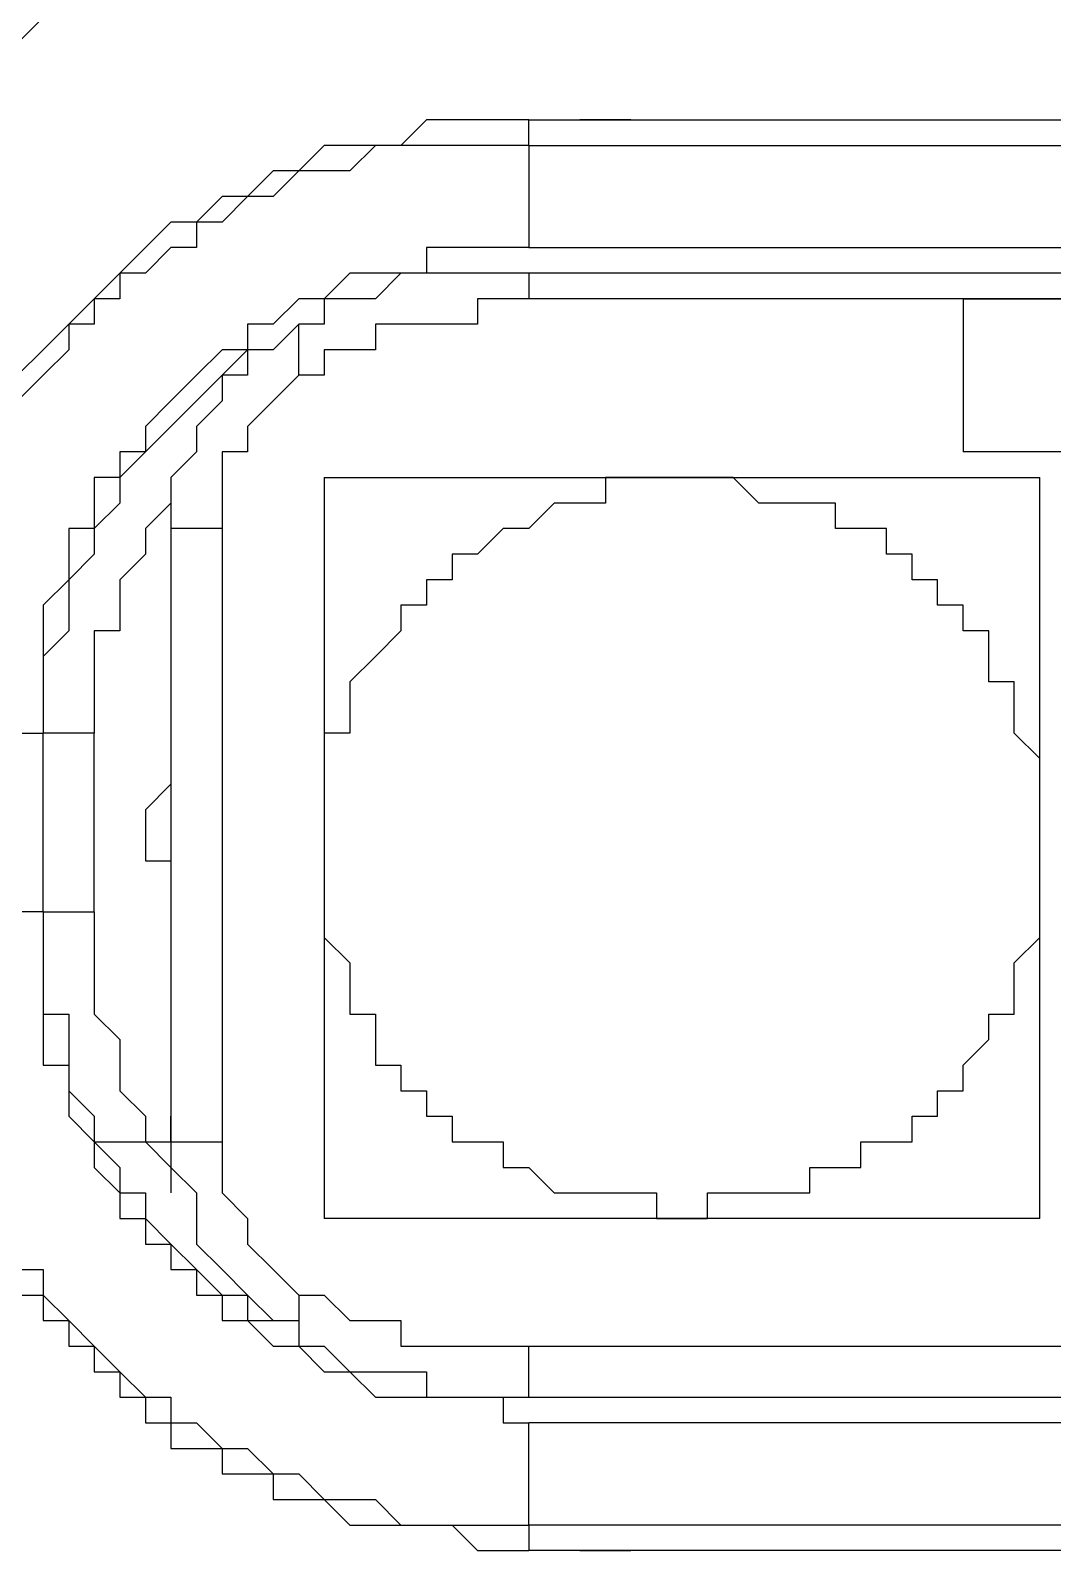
# Model space of a CAD drawing. Header units: inches. Extents: x 47316 to 59086, y 3141 to 11743.
# Drawn here: x 48136.16 to 48146.56, y 8815.41 to 8830.88 of the extents above; entities that cross this region are included whole.
import ezdxf

# ---------------------------------------------------------------- set-up
doc = ezdxf.new("R2010")
doc.units = ezdxf.units.IN
doc.header["$MEASUREMENT"] = 0
doc.layers.add('P', color=250, linetype='Continuous', lineweight=100)

msp = doc.modelspace()

# ---------------------------------------------------------------- linework, layer by layer
at = {"layer": 'P', "color": 0, "linetype": 'Continuous', "lineweight": -3}
for p, q in [((48136.286, 8831.012), (48136.026, 8830.752)), ((48140.186, 8829.972), (48139.926, 8829.712)), ((48140.446, 8829.972), (48140.186, 8829.972)), ((48140.186, 8829.972), (48140.186, 8829.972)), ((48140.706, 8829.972), (48140.446, 8829.972)), ((48140.966, 8829.972), (48140.706, 8829.972)), ((48140.706, 8829.972), (48140.706, 8829.972)), ((48141.226, 8829.972), (48140.966, 8829.972)), ((48141.226, 8829.972), (48151.886, 8829.972)), ((48141.226, 8829.712), (48141.226, 8829.972)), ((48142.006, 8829.972), (48141.746, 8829.972)), ((48142.266, 8829.972), (48142.006, 8829.972)), ((48142.266, 8829.972), (48142.266, 8829.972)), ((48139.146, 8829.712), (48138.886, 8829.452)), ((48139.406, 8829.712), (48139.146, 8829.712)), ((48139.146, 8829.712), (48139.146, 8829.712)), ((48139.666, 8829.712), (48139.406, 8829.712)), ((48139.666, 8829.712), (48139.406, 8829.452)), ((48139.926, 8829.712), (48139.666, 8829.712)), ((48139.666, 8829.712), (48139.666, 8829.712)), ((48139.926, 8829.712), (48139.666, 8829.712)), ((48139.666, 8829.712), (48139.666, 8829.712)), ((48140.186, 8829.712), (48139.926, 8829.712)), ((48140.446, 8829.712), (48140.186, 8829.712)), ((48140.186, 8829.712), (48140.186, 8829.712)), ((48140.706, 8829.712), (48140.446, 8829.712)), ((48140.966, 8829.712), (48140.706, 8829.712)), ((48140.706, 8829.712), (48140.706, 8829.712)), ((48141.226, 8829.712), (48140.966, 8829.712)), ((48141.226, 8829.712), (48151.886, 8829.712)), ((48141.226, 8829.712), (48141.226, 8828.672)), ((48138.626, 8829.452), (48138.366, 8829.192)), ((48138.886, 8829.452), (48138.626, 8829.452)), ((48138.626, 8829.452), (48138.626, 8829.452)), ((48138.886, 8829.452), (48138.626, 8829.192)), ((48139.146, 8829.452), (48138.886, 8829.452)), ((48139.406, 8829.452), (48139.146, 8829.452)), ((48139.146, 8829.452), (48139.146, 8829.452)), ((48138.106, 8829.192), (48137.846, 8828.932)), ((48138.366, 8829.192), (48138.106, 8829.192)), ((48138.106, 8829.192), (48138.106, 8829.192)), ((48138.366, 8829.192), (48138.106, 8828.932)), ((48138.626, 8829.192), (48138.366, 8829.192)), ((48138.626, 8829.192), (48138.626, 8829.192)), ((48137.586, 8828.932), (48137.326, 8828.672)), ((48137.846, 8828.932), (48137.586, 8828.932)), ((48137.586, 8828.932), (48137.586, 8828.932)), ((48138.106, 8828.932), (48137.846, 8828.932)), ((48137.846, 8828.932), (48137.846, 8828.672)), ((48138.106, 8828.932), (48138.106, 8828.932)), ((48137.326, 8828.672), (48137.066, 8828.412)), ((48137.326, 8828.672), (48137.326, 8828.672)), ((48137.586, 8828.672), (48137.326, 8828.412)), ((48137.846, 8828.672), (48137.586, 8828.672)), ((48140.446, 8828.672), (48140.186, 8828.672)), ((48140.186, 8828.672), (48140.186, 8828.412)), ((48140.706, 8828.672), (48140.446, 8828.672)), ((48140.966, 8828.672), (48140.706, 8828.672)), ((48140.706, 8828.672), (48140.706, 8828.672)), ((48141.226, 8828.672), (48140.966, 8828.672)), ((48141.226, 8828.672), (48151.886, 8828.672)), ((48137.066, 8828.412), (48136.806, 8828.152)), ((48137.066, 8828.412), (48137.066, 8828.412)), ((48137.326, 8828.412), (48137.066, 8828.412)), ((48137.066, 8828.412), (48137.066, 8828.152)), ((48137.326, 8828.412), (48137.326, 8828.412)), ((48139.406, 8828.412), (48139.146, 8828.152)), ((48139.666, 8828.412), (48139.406, 8828.412)), ((48139.926, 8828.412), (48139.666, 8828.412)), ((48139.666, 8828.412), (48139.666, 8828.412)), ((48139.926, 8828.412), (48139.666, 8828.152)), ((48140.186, 8828.412), (48139.926, 8828.412)), ((48140.186, 8828.412), (48139.926, 8828.412)), ((48140.446, 8828.412), (48140.186, 8828.412)), ((48140.186, 8828.412), (48140.186, 8828.412)), ((48140.706, 8828.412), (48140.446, 8828.412)), ((48140.966, 8828.412), (48140.706, 8828.412)), ((48140.706, 8828.412), (48140.706, 8828.412)), ((48141.226, 8828.412), (48140.966, 8828.412)), ((48149.026, 8828.412), (48141.226, 8828.412)), ((48141.226, 8828.412), (48141.226, 8828.152)), ((48136.806, 8828.152), (48136.546, 8827.892)), ((48136.806, 8828.152), (48136.806, 8828.152)), ((48137.066, 8828.152), (48136.806, 8828.152)), ((48136.806, 8828.152), (48136.806, 8827.892)), ((48138.886, 8828.152), (48138.626, 8827.892)), ((48139.146, 8828.152), (48138.886, 8828.152)), ((48139.146, 8828.152), (48139.146, 8828.152)), ((48139.406, 8828.152), (48139.146, 8828.152)), ((48139.146, 8828.152), (48139.146, 8827.892)), ((48139.666, 8828.152), (48139.406, 8828.152)), ((48139.666, 8828.152), (48139.666, 8828.152)), ((48140.966, 8828.152), (48140.706, 8828.152)), ((48140.706, 8828.152), (48140.706, 8827.892)), ((48141.226, 8828.152), (48140.966, 8828.152)), ((48149.026, 8828.152), (48141.226, 8828.152)), ((48145.646, 8828.152), (48147.726, 8828.152)), ((48145.646, 8828.152), (48145.646, 8826.592)), ((48136.546, 8827.892), (48136.286, 8827.632)), ((48136.546, 8827.892), (48136.546, 8827.892)), ((48136.806, 8827.892), (48136.546, 8827.892)), ((48136.546, 8827.892), (48136.546, 8827.632)), ((48138.626, 8827.892), (48138.366, 8827.892)), ((48138.366, 8827.892), (48138.366, 8827.632)), ((48138.626, 8827.892), (48138.626, 8827.892)), ((48138.886, 8827.892), (48138.626, 8827.632)), ((48138.886, 8827.892), (48138.626, 8827.632)), ((48139.146, 8827.892), (48138.886, 8827.892)), ((48138.886, 8827.892), (48138.886, 8827.892)), ((48138.886, 8827.372), (48138.886, 8827.892)), ((48139.926, 8827.892), (48139.666, 8827.892)), ((48139.666, 8827.892), (48139.666, 8827.632)), ((48140.186, 8827.892), (48139.926, 8827.892)), ((48140.446, 8827.892), (48140.186, 8827.892)), ((48140.186, 8827.892), (48140.186, 8827.892)), ((48140.706, 8827.892), (48140.446, 8827.892)), ((48136.286, 8827.632), (48136.026, 8827.372)), ((48136.286, 8827.632), (48136.286, 8827.632)), ((48136.546, 8827.632), (48136.286, 8827.372)), ((48138.106, 8827.632), (48137.846, 8827.372)), ((48138.366, 8827.632), (48138.106, 8827.632)), ((48138.366, 8827.632), (48138.106, 8827.372)), ((48138.626, 8827.632), (48138.366, 8827.632)), ((48138.366, 8827.632), (48138.366, 8827.632)), ((48138.626, 8827.632), (48138.366, 8827.632)), ((48138.366, 8827.632), (48138.366, 8827.372)), ((48139.406, 8827.632), (48139.146, 8827.632)), ((48139.146, 8827.632), (48139.146, 8827.372)), ((48139.666, 8827.632), (48139.406, 8827.632)), ((48136.286, 8827.372), (48136.026, 8827.112)), ((48136.286, 8827.372), (48136.286, 8827.372)), ((48137.846, 8827.372), (48137.586, 8827.112)), ((48137.846, 8827.372), (48137.846, 8827.372)), ((48138.106, 8827.372), (48137.846, 8827.112)), ((48138.106, 8827.372), (48138.106, 8827.372)), ((48138.366, 8827.372), (48138.106, 8827.372)), ((48138.106, 8827.372), (48138.106, 8827.112)), ((48138.886, 8827.372), (48138.626, 8827.112)), ((48138.886, 8827.372), (48138.886, 8827.372)), ((48139.146, 8827.372), (48138.886, 8827.372)), ((48137.586, 8827.112), (48137.326, 8826.852)), ((48137.586, 8827.112), (48137.586, 8827.112)), ((48137.846, 8827.112), (48137.586, 8826.852)), ((48137.846, 8827.112), (48137.846, 8827.112)), ((48138.106, 8827.112), (48137.846, 8826.852)), ((48138.106, 8827.112), (48138.106, 8827.112)), ((48138.626, 8827.112), (48138.366, 8826.852)), ((48138.626, 8827.112), (48138.626, 8827.112)), ((48137.326, 8826.852), (48137.326, 8826.852)), ((48137.326, 8826.852), (48137.326, 8826.592)), ((48137.586, 8826.852), (48137.326, 8826.592)), ((48137.586, 8826.852), (48137.586, 8826.852)), ((48137.846, 8826.852), (48137.846, 8826.852)), ((48137.846, 8826.852), (48137.846, 8826.592)), ((48138.366, 8826.852), (48138.366, 8826.852)), ((48138.366, 8826.852), (48138.366, 8826.592)), ((48137.326, 8826.592), (48137.066, 8826.592)), ((48137.066, 8826.592), (48137.066, 8826.332)), ((48137.326, 8826.592), (48137.066, 8826.332)), ((48137.326, 8826.592), (48137.326, 8826.592)), ((48137.846, 8826.592), (48137.586, 8826.332)), ((48138.366, 8826.592), (48138.106, 8826.592)), ((48138.106, 8826.592), (48138.106, 8826.332)), ((48147.726, 8826.592), (48145.646, 8826.592)), ((48137.066, 8826.332), (48136.806, 8826.332)), ((48136.806, 8826.332), (48136.806, 8826.072)), ((48137.066, 8826.332), (48137.066, 8826.072)), ((48137.586, 8826.332), (48137.586, 8826.072)), ((48137.586, 8826.332), (48137.586, 8826.332)), ((48137.586, 8826.332), (48137.586, 8826.072)), ((48138.106, 8826.332), (48138.106, 8826.072)), ((48139.146, 8826.332), (48146.426, 8826.332)), ((48139.146, 8826.332), (48139.146, 8818.792)), ((48142.266, 8826.332), (48142.006, 8826.332)), ((48142.006, 8826.332), (48142.006, 8826.072)), ((48142.526, 8826.332), (48142.266, 8826.332)), ((48142.786, 8826.332), (48142.526, 8826.332)), ((48143.046, 8826.332), (48142.786, 8826.332)), ((48142.786, 8826.332), (48142.786, 8826.332)), ((48143.306, 8826.332), (48143.046, 8826.332)), ((48143.566, 8826.072), (48143.306, 8826.332)), ((48143.306, 8826.332), (48143.306, 8826.332)), ((48146.426, 8818.792), (48146.426, 8826.332)), ((48136.806, 8826.072), (48136.806, 8825.812)), ((48137.066, 8826.072), (48136.806, 8825.812)), ((48137.066, 8826.072), (48137.066, 8826.072)), ((48137.586, 8826.072), (48137.326, 8825.812)), ((48137.586, 8826.072), (48137.586, 8826.072)), ((48137.586, 8826.072), (48137.586, 8825.812)), ((48138.106, 8826.072), (48138.106, 8825.812)), ((48141.486, 8826.072), (48141.226, 8825.812)), ((48141.746, 8826.072), (48141.486, 8826.072)), ((48141.486, 8826.072), (48141.486, 8826.072)), ((48142.006, 8826.072), (48141.746, 8826.072)), ((48143.826, 8826.072), (48143.566, 8826.072)), ((48144.086, 8826.072), (48143.826, 8826.072)), ((48143.826, 8826.072), (48143.826, 8826.072)), ((48144.346, 8826.072), (48144.086, 8826.072)), ((48144.346, 8825.812), (48144.346, 8826.072)), ((48136.806, 8825.812), (48136.546, 8825.812)), ((48136.546, 8825.812), (48136.546, 8825.552)), ((48136.806, 8825.812), (48136.806, 8825.812)), ((48136.806, 8825.812), (48136.806, 8825.552)), ((48137.326, 8825.812), (48137.326, 8825.812)), ((48137.326, 8825.812), (48137.326, 8825.552)), ((48137.586, 8825.812), (48137.586, 8819.572)), ((48138.106, 8825.812), (48137.586, 8825.812)), ((48138.106, 8825.812), (48138.106, 8825.812)), ((48138.106, 8825.812), (48138.106, 8819.572)), ((48140.966, 8825.812), (48140.706, 8825.552)), ((48141.226, 8825.812), (48140.966, 8825.812)), ((48140.966, 8825.812), (48140.966, 8825.812)), ((48144.606, 8825.812), (48144.346, 8825.812)), ((48144.866, 8825.812), (48144.606, 8825.812)), ((48144.866, 8825.552), (48144.866, 8825.812)), ((48136.546, 8825.552), (48136.546, 8825.292)), ((48136.806, 8825.552), (48136.546, 8825.292)), ((48137.326, 8825.552), (48137.066, 8825.292)), ((48140.706, 8825.552), (48140.446, 8825.552)), ((48140.446, 8825.552), (48140.446, 8825.292)), ((48140.706, 8825.552), (48140.706, 8825.552)), ((48145.126, 8825.552), (48144.866, 8825.552)), ((48145.126, 8825.292), (48145.126, 8825.552)), ((48136.546, 8825.292), (48136.286, 8825.032)), ((48136.546, 8825.292), (48136.546, 8825.292)), ((48136.546, 8825.292), (48136.546, 8825.292)), ((48136.546, 8825.292), (48136.546, 8825.032)), ((48137.066, 8825.292), (48137.066, 8825.292)), ((48137.066, 8825.292), (48137.066, 8825.032)), ((48140.446, 8825.292), (48140.186, 8825.292)), ((48140.186, 8825.292), (48140.186, 8825.032)), ((48145.386, 8825.292), (48145.126, 8825.292)), ((48145.386, 8825.032), (48145.386, 8825.292)), ((48136.286, 8825.032), (48136.286, 8824.772)), ((48136.546, 8825.032), (48136.546, 8824.772)), ((48137.066, 8825.032), (48137.066, 8824.772)), ((48140.186, 8825.032), (48139.926, 8825.032)), ((48139.926, 8825.032), (48139.926, 8824.772)), ((48145.646, 8825.032), (48145.386, 8825.032)), ((48145.646, 8824.772), (48145.646, 8825.032)), ((48136.286, 8824.772), (48136.286, 8824.772)), ((48136.286, 8824.772), (48136.286, 8824.512)), ((48136.546, 8824.772), (48136.286, 8824.512)), ((48136.546, 8824.772), (48136.546, 8824.772)), ((48137.066, 8824.772), (48136.806, 8824.772)), ((48136.806, 8824.772), (48136.806, 8824.512)), ((48139.926, 8824.772), (48139.666, 8824.512)), ((48145.906, 8824.772), (48145.646, 8824.772)), ((48145.906, 8824.512), (48145.906, 8824.772)), ((48136.286, 8824.512), (48136.286, 8824.252)), ((48136.286, 8824.512), (48136.286, 8824.252)), ((48136.806, 8824.512), (48136.806, 8824.252)), ((48139.666, 8824.512), (48139.406, 8824.252)), ((48139.666, 8824.512), (48139.666, 8824.512)), ((48145.906, 8824.252), (48145.906, 8824.512)), ((48136.286, 8824.252), (48136.286, 8824.252)), ((48136.286, 8824.252), (48136.286, 8823.992)), ((48136.286, 8824.252), (48136.286, 8823.992)), ((48136.806, 8824.252), (48136.806, 8824.252)), ((48136.806, 8824.252), (48136.806, 8823.992)), ((48139.406, 8824.252), (48139.406, 8824.252)), ((48139.406, 8824.252), (48139.406, 8823.992)), ((48146.166, 8824.252), (48145.906, 8824.252)), ((48146.166, 8823.992), (48146.166, 8824.252)), ((48136.286, 8823.992), (48136.286, 8823.732)), ((48136.286, 8823.992), (48136.286, 8823.992)), ((48136.286, 8823.992), (48136.286, 8823.732)), ((48136.806, 8823.992), (48136.806, 8823.732)), ((48139.406, 8823.992), (48139.406, 8823.732)), ((48146.166, 8823.732), (48146.166, 8823.992)), ((48134.986, 8823.732), (48136.286, 8823.732)), ((48136.286, 8821.912), (48136.286, 8823.732)), ((48136.286, 8823.732), (48136.286, 8823.732)), ((48136.286, 8821.912), (48136.286, 8823.732)), ((48136.286, 8823.732), (48136.286, 8823.732)), ((48136.806, 8823.732), (48136.286, 8823.732)), ((48136.806, 8821.912), (48136.806, 8823.732)), ((48136.806, 8823.732), (48136.806, 8823.732)), ((48139.406, 8823.732), (48139.146, 8823.732)), ((48139.146, 8823.732), (48139.146, 8823.472)), ((48146.426, 8823.472), (48146.166, 8823.732)), ((48146.166, 8823.732), (48146.166, 8823.732)), ((48139.146, 8823.472), (48139.146, 8823.212)), ((48146.426, 8823.212), (48146.426, 8823.472)), ((48137.586, 8823.212), (48137.326, 8822.952)), ((48137.586, 8823.212), (48137.586, 8823.212)), ((48139.146, 8823.212), (48139.146, 8823.212)), ((48139.146, 8823.212), (48139.146, 8822.952)), ((48146.426, 8822.952), (48146.426, 8823.212)), ((48146.426, 8823.212), (48146.426, 8823.212)), ((48137.326, 8822.952), (48137.326, 8822.952)), ((48137.326, 8822.952), (48137.326, 8822.692)), ((48139.146, 8822.952), (48139.146, 8822.692)), ((48146.426, 8822.692), (48146.426, 8822.952)), ((48137.326, 8822.692), (48137.326, 8822.432)), ((48139.146, 8822.692), (48139.146, 8822.432)), ((48146.426, 8822.692), (48146.426, 8822.692)), ((48146.426, 8822.432), (48146.426, 8822.692)), ((48137.326, 8822.432), (48137.326, 8822.432)), ((48137.326, 8822.432), (48137.586, 8822.432)), ((48137.586, 8822.432), (48137.586, 8822.172)), ((48139.146, 8822.432), (48139.146, 8822.432)), ((48139.146, 8822.432), (48139.146, 8822.172)), ((48146.426, 8822.172), (48146.426, 8822.432)), ((48146.426, 8822.432), (48146.426, 8822.432)), ((48137.586, 8822.172), (48137.586, 8819.832)), ((48139.146, 8822.172), (48139.146, 8821.912)), ((48146.426, 8821.912), (48146.426, 8822.172)), ((48136.286, 8821.912), (48134.986, 8821.912)), ((48136.286, 8821.912), (48136.286, 8821.652)), ((48136.286, 8821.912), (48136.286, 8821.652)), ((48136.286, 8821.912), (48136.806, 8821.912)), ((48136.806, 8821.912), (48136.806, 8821.652)), ((48139.146, 8821.912), (48139.146, 8821.912)), ((48139.146, 8821.912), (48139.146, 8821.652)), ((48146.426, 8821.652), (48146.426, 8821.912)), ((48136.286, 8821.652), (48136.286, 8821.392)), ((48136.286, 8821.652), (48136.286, 8821.392)), ((48136.806, 8821.652), (48136.806, 8821.392)), ((48139.146, 8821.652), (48139.406, 8821.392)), ((48146.166, 8821.392), (48146.426, 8821.652)), ((48146.426, 8821.652), (48146.426, 8821.652)), ((48136.286, 8821.392), (48136.286, 8821.392)), ((48136.286, 8821.392), (48136.286, 8821.132)), ((48136.286, 8821.392), (48136.286, 8821.392)), ((48136.286, 8821.392), (48136.286, 8821.132)), ((48136.806, 8821.392), (48136.806, 8821.392)), ((48136.806, 8821.392), (48136.806, 8821.132)), ((48139.406, 8821.392), (48139.406, 8821.392)), ((48139.406, 8821.392), (48139.406, 8821.132)), ((48146.166, 8821.132), (48146.166, 8821.392)), ((48136.286, 8821.132), (48136.286, 8820.872)), ((48136.286, 8821.132), (48136.286, 8820.872)), ((48136.806, 8821.132), (48136.806, 8820.872)), ((48139.406, 8821.132), (48139.406, 8820.872)), ((48146.166, 8820.872), (48146.166, 8821.132)), ((48146.166, 8821.132), (48146.166, 8821.132)), ((48136.286, 8820.872), (48136.286, 8820.872)), ((48136.286, 8820.872), (48136.286, 8820.612)), ((48136.286, 8820.872), (48136.546, 8820.872)), ((48136.546, 8820.872), (48136.546, 8820.612)), ((48136.806, 8820.872), (48136.806, 8820.872)), ((48136.806, 8820.872), (48137.066, 8820.612)), ((48139.406, 8820.872), (48139.666, 8820.872)), ((48139.666, 8820.872), (48139.666, 8820.612)), ((48145.906, 8820.612), (48145.906, 8820.872)), ((48145.906, 8820.872), (48146.166, 8820.872)), ((48136.286, 8820.612), (48136.286, 8820.352)), ((48136.546, 8820.612), (48136.546, 8820.352)), ((48137.066, 8820.612), (48137.066, 8820.352)), ((48139.666, 8820.612), (48139.666, 8820.352)), ((48145.646, 8820.352), (48145.906, 8820.612)), ((48136.286, 8820.352), (48136.546, 8820.352)), ((48136.546, 8820.352), (48136.546, 8820.092)), ((48136.546, 8820.352), (48136.546, 8820.352)), ((48136.546, 8820.352), (48136.546, 8820.092)), ((48137.066, 8820.352), (48137.066, 8820.352)), ((48137.066, 8820.352), (48137.066, 8820.092)), ((48139.666, 8820.352), (48139.926, 8820.352)), ((48139.926, 8820.352), (48139.926, 8820.092)), ((48145.646, 8820.092), (48145.646, 8820.352)), ((48145.646, 8820.352), (48145.646, 8820.352)), ((48136.546, 8820.092), (48136.546, 8819.832)), ((48136.546, 8820.092), (48136.806, 8819.832)), ((48137.066, 8820.092), (48137.326, 8819.832)), ((48139.926, 8820.092), (48140.186, 8820.092)), ((48140.186, 8820.092), (48140.186, 8819.832)), ((48145.386, 8819.832), (48145.386, 8820.092)), ((48145.386, 8820.092), (48145.646, 8820.092)), ((48136.546, 8819.832), (48136.546, 8819.832)), ((48136.546, 8819.832), (48136.806, 8819.572)), ((48136.806, 8819.832), (48136.806, 8819.572)), ((48136.806, 8819.832), (48136.806, 8819.832)), ((48136.806, 8819.832), (48136.806, 8819.572)), ((48137.326, 8819.832), (48137.326, 8819.832)), ((48137.326, 8819.832), (48137.326, 8819.572)), ((48137.586, 8819.572), (48137.586, 8819.832)), ((48137.586, 8819.832), (48137.586, 8819.832)), ((48140.186, 8819.832), (48140.446, 8819.832)), ((48140.446, 8819.832), (48140.446, 8819.572)), ((48145.126, 8819.572), (48145.126, 8819.832)), ((48145.126, 8819.832), (48145.386, 8819.832)), ((48136.806, 8819.572), (48136.806, 8819.312)), ((48136.806, 8819.572), (48137.066, 8819.312)), ((48136.806, 8819.572), (48137.066, 8819.572)), ((48137.066, 8819.572), (48137.326, 8819.572)), ((48137.326, 8819.572), (48137.586, 8819.312)), ((48137.326, 8819.572), (48137.326, 8819.572)), ((48137.326, 8819.572), (48137.586, 8819.572)), ((48137.326, 8819.572), (48137.326, 8819.572)), ((48137.586, 8819.572), (48137.586, 8819.312)), ((48137.586, 8819.572), (48138.106, 8819.572)), ((48138.106, 8819.572), (48138.106, 8819.312)), ((48140.446, 8819.572), (48140.706, 8819.572)), ((48140.706, 8819.572), (48140.966, 8819.572)), ((48140.966, 8819.572), (48140.966, 8819.312)), ((48144.606, 8819.312), (48144.606, 8819.572)), ((48144.606, 8819.572), (48144.866, 8819.572)), ((48144.866, 8819.572), (48145.126, 8819.572)), ((48136.806, 8819.312), (48136.806, 8819.312)), ((48136.806, 8819.312), (48137.066, 8819.052)), ((48137.066, 8819.312), (48137.066, 8819.312)), ((48137.066, 8819.312), (48137.066, 8819.052)), ((48137.586, 8819.312), (48137.586, 8819.312)), ((48137.586, 8819.312), (48137.586, 8819.052)), ((48137.586, 8819.312), (48137.586, 8819.312)), ((48137.586, 8819.312), (48137.846, 8819.052)), ((48138.106, 8819.312), (48138.106, 8819.312)), ((48138.106, 8819.312), (48138.106, 8819.052)), ((48140.966, 8819.312), (48141.226, 8819.312)), ((48141.226, 8819.312), (48141.226, 8819.312)), ((48141.226, 8819.312), (48141.486, 8819.052)), ((48144.086, 8819.052), (48144.086, 8819.312)), ((48144.086, 8819.312), (48144.346, 8819.312)), ((48144.346, 8819.312), (48144.606, 8819.312)), ((48137.066, 8819.052), (48137.066, 8818.792)), ((48137.066, 8819.052), (48137.326, 8819.052)), ((48137.326, 8819.052), (48137.326, 8818.792)), ((48137.846, 8819.052), (48137.846, 8818.792)), ((48138.106, 8819.052), (48138.366, 8818.792)), ((48141.486, 8819.052), (48141.746, 8819.052)), ((48141.746, 8819.052), (48141.746, 8819.052)), ((48141.746, 8819.052), (48142.006, 8819.052)), ((48142.006, 8819.052), (48142.266, 8819.052)), ((48142.266, 8819.052), (48142.526, 8819.052)), ((48142.526, 8819.052), (48142.526, 8818.792)), ((48143.046, 8818.792), (48143.046, 8819.052)), ((48143.046, 8819.052), (48143.306, 8819.052)), ((48143.306, 8819.052), (48143.566, 8819.052)), ((48143.566, 8819.052), (48143.566, 8819.052)), ((48143.566, 8819.052), (48143.826, 8819.052)), ((48143.826, 8819.052), (48144.086, 8819.052)), ((48137.066, 8818.792), (48137.326, 8818.792)), ((48137.326, 8818.792), (48137.326, 8818.532)), ((48137.326, 8818.792), (48137.586, 8818.532)), ((48137.846, 8818.792), (48137.846, 8818.532)), ((48137.846, 8818.792), (48137.846, 8818.532)), ((48138.366, 8818.792), (48138.366, 8818.792)), ((48138.366, 8818.792), (48138.366, 8818.532)), ((48146.426, 8818.792), (48139.146, 8818.792)), ((48142.526, 8818.792), (48142.786, 8818.792)), ((48142.786, 8818.792), (48143.046, 8818.792)), ((48137.326, 8818.532), (48137.586, 8818.532)), ((48137.586, 8818.532), (48137.586, 8818.272)), ((48137.586, 8818.532), (48137.586, 8818.532)), ((48137.586, 8818.532), (48137.846, 8818.272)), ((48137.846, 8818.532), (48137.846, 8818.532)), ((48137.846, 8818.532), (48138.106, 8818.272)), ((48137.846, 8818.532), (48137.846, 8818.532)), ((48137.846, 8818.532), (48138.106, 8818.272)), ((48138.366, 8818.532), (48138.626, 8818.272)), ((48136.026, 8818.272), (48136.286, 8818.272)), ((48136.286, 8818.272), (48136.286, 8818.012)), ((48137.586, 8818.272), (48137.846, 8818.272)), ((48137.846, 8818.272), (48137.846, 8818.012)), ((48137.846, 8818.272), (48137.846, 8818.272)), ((48137.846, 8818.272), (48138.106, 8818.012)), ((48138.106, 8818.272), (48138.106, 8818.272)), ((48138.106, 8818.272), (48138.366, 8818.012)), ((48138.106, 8818.272), (48138.106, 8818.272)), ((48138.106, 8818.272), (48138.366, 8818.012)), ((48138.626, 8818.272), (48138.626, 8818.272)), ((48138.626, 8818.272), (48138.886, 8818.012)), ((48136.026, 8818.012), (48136.286, 8818.012)), ((48136.286, 8818.012), (48136.286, 8817.752)), ((48136.286, 8818.012), (48136.286, 8818.012)), ((48136.286, 8818.012), (48136.546, 8817.752)), ((48137.846, 8818.012), (48138.106, 8818.012)), ((48138.106, 8818.012), (48138.106, 8817.752)), ((48138.106, 8818.012), (48138.106, 8818.012)), ((48138.106, 8818.012), (48138.366, 8818.012)), ((48138.366, 8818.012), (48138.366, 8817.752)), ((48138.366, 8818.012), (48138.366, 8818.012)), ((48138.366, 8818.012), (48138.366, 8818.012)), ((48138.366, 8818.012), (48138.626, 8817.752)), ((48138.886, 8818.012), (48138.886, 8818.012)), ((48138.886, 8818.012), (48138.886, 8818.012)), ((48138.886, 8818.012), (48139.146, 8818.012)), ((48138.886, 8818.012), (48138.886, 8817.752)), ((48139.146, 8818.012), (48139.406, 8817.752)), ((48136.286, 8817.752), (48136.546, 8817.752)), ((48136.546, 8817.752), (48136.546, 8817.492)), ((48136.546, 8817.752), (48136.546, 8817.752)), ((48136.546, 8817.752), (48136.806, 8817.492)), ((48138.106, 8817.752), (48138.366, 8817.752)), ((48138.366, 8817.752), (48138.366, 8817.752)), ((48138.366, 8817.752), (48138.626, 8817.492)), ((48138.366, 8817.752), (48138.626, 8817.752)), ((48138.626, 8817.752), (48138.886, 8817.752)), ((48138.626, 8817.752), (48138.626, 8817.752)), ((48138.626, 8817.752), (48138.886, 8817.752)), ((48138.886, 8817.752), (48138.886, 8817.492)), ((48139.406, 8817.752), (48139.406, 8817.752)), ((48139.406, 8817.752), (48139.666, 8817.752)), ((48139.666, 8817.752), (48139.926, 8817.752)), ((48139.926, 8817.752), (48139.926, 8817.492)), ((48136.546, 8817.492), (48136.806, 8817.492)), ((48136.806, 8817.492), (48136.806, 8817.232)), ((48136.806, 8817.492), (48136.806, 8817.492)), ((48136.806, 8817.492), (48137.066, 8817.232)), ((48138.626, 8817.492), (48138.886, 8817.492)), ((48138.886, 8817.492), (48138.886, 8817.492)), ((48138.886, 8817.492), (48139.146, 8817.232)), ((48138.886, 8817.492), (48139.146, 8817.492)), ((48139.146, 8817.492), (48139.146, 8817.492)), ((48139.146, 8817.492), (48139.406, 8817.232)), ((48139.926, 8817.492), (48140.186, 8817.492)), ((48140.186, 8817.492), (48140.446, 8817.492)), ((48140.446, 8817.492), (48140.446, 8817.492)), ((48140.446, 8817.492), (48140.706, 8817.492)), ((48140.706, 8817.492), (48140.966, 8817.492)), ((48140.966, 8817.492), (48140.966, 8817.492)), ((48140.966, 8817.492), (48141.226, 8817.492)), ((48141.226, 8817.492), (48151.886, 8817.492)), ((48141.226, 8816.972), (48141.226, 8817.492)), ((48136.806, 8817.232), (48137.066, 8817.232)), ((48137.066, 8817.232), (48137.066, 8816.972)), ((48137.066, 8817.232), (48137.066, 8817.232)), ((48137.066, 8817.232), (48137.326, 8816.972)), ((48139.146, 8817.232), (48139.146, 8817.232)), ((48139.146, 8817.232), (48139.406, 8817.232)), ((48139.406, 8817.232), (48139.666, 8816.972)), ((48139.406, 8817.232), (48139.666, 8817.232)), ((48139.666, 8817.232), (48139.666, 8817.232)), ((48139.666, 8817.232), (48139.926, 8817.232)), ((48139.926, 8817.232), (48140.186, 8817.232)), ((48140.186, 8817.232), (48140.186, 8816.972)), ((48137.066, 8816.972), (48137.326, 8816.972)), ((48137.326, 8816.972), (48137.326, 8816.712)), ((48137.326, 8816.972), (48137.586, 8816.972)), ((48137.586, 8816.972), (48137.586, 8816.712)), ((48139.666, 8816.972), (48139.666, 8816.972)), ((48139.666, 8816.972), (48139.926, 8816.972)), ((48139.926, 8816.972), (48140.186, 8816.972)), ((48140.186, 8816.972), (48140.186, 8816.972)), ((48140.186, 8816.972), (48140.446, 8816.972)), ((48140.186, 8816.972), (48140.446, 8816.972)), ((48140.446, 8816.972), (48140.706, 8816.972)), ((48140.446, 8816.972), (48140.706, 8816.972)), ((48140.706, 8816.972), (48140.966, 8816.972)), ((48140.706, 8816.972), (48140.966, 8816.972)), ((48140.966, 8816.972), (48140.966, 8816.712)), ((48140.966, 8816.972), (48140.966, 8816.972)), ((48140.966, 8816.972), (48141.226, 8816.972)), ((48141.226, 8816.972), (48151.886, 8816.972)), ((48137.326, 8816.712), (48137.586, 8816.712)), ((48137.586, 8816.712), (48137.586, 8816.452)), ((48137.586, 8816.712), (48137.846, 8816.712)), ((48137.846, 8816.712), (48137.846, 8816.712)), ((48137.846, 8816.712), (48138.106, 8816.452)), ((48140.966, 8816.712), (48141.226, 8816.712)), ((48141.226, 8815.672), (48141.226, 8816.712)), ((48151.886, 8816.712), (48141.226, 8816.712)), ((48137.586, 8816.452), (48137.846, 8816.452)), ((48137.846, 8816.452), (48138.106, 8816.452)), ((48138.106, 8816.452), (48138.106, 8816.192)), ((48138.106, 8816.452), (48138.106, 8816.452)), ((48138.106, 8816.452), (48138.366, 8816.452)), ((48138.366, 8816.452), (48138.626, 8816.192)), ((48138.106, 8816.192), (48138.366, 8816.192)), ((48138.366, 8816.192), (48138.626, 8816.192)), ((48138.626, 8816.192), (48138.626, 8815.932)), ((48138.626, 8816.192), (48138.626, 8816.192)), ((48138.626, 8816.192), (48138.886, 8816.192)), ((48138.886, 8816.192), (48139.146, 8815.932)), ((48138.626, 8815.932), (48138.886, 8815.932)), ((48138.886, 8815.932), (48138.886, 8815.932)), ((48138.886, 8815.932), (48139.146, 8815.932)), ((48139.146, 8815.932), (48139.406, 8815.672)), ((48139.146, 8815.932), (48139.146, 8815.932)), ((48139.146, 8815.932), (48139.406, 8815.932)), ((48139.406, 8815.932), (48139.666, 8815.932)), ((48139.666, 8815.932), (48139.666, 8815.932)), ((48139.666, 8815.932), (48139.926, 8815.672)), ((48139.406, 8815.672), (48139.406, 8815.672)), ((48139.406, 8815.672), (48139.666, 8815.672)), ((48139.666, 8815.672), (48139.926, 8815.672)), ((48139.926, 8815.672), (48140.186, 8815.672)), ((48139.926, 8815.672), (48140.186, 8815.672)), ((48140.186, 8815.672), (48140.186, 8815.672)), ((48140.186, 8815.672), (48140.446, 8815.672)), ((48140.186, 8815.672), (48140.446, 8815.672)), ((48140.446, 8815.672), (48140.706, 8815.412)), ((48140.446, 8815.672), (48140.446, 8815.672)), ((48140.446, 8815.672), (48140.706, 8815.672)), ((48140.706, 8815.672), (48140.966, 8815.672)), ((48140.966, 8815.672), (48140.966, 8815.672)), ((48140.966, 8815.672), (48141.226, 8815.672)), ((48151.886, 8815.672), (48141.226, 8815.672)), ((48141.226, 8815.672), (48141.226, 8815.412)), ((48140.706, 8815.412), (48140.706, 8815.412)), ((48140.706, 8815.412), (48140.966, 8815.412)), ((48140.966, 8815.412), (48141.226, 8815.412)), ((48151.886, 8815.412), (48141.226, 8815.412)), ((48141.226, 8815.412), (48141.226, 8815.412)), ((48141.746, 8815.412), (48142.006, 8815.412)), ((48142.006, 8815.412), (48142.266, 8815.412)), ((48142.266, 8815.412), (48142.266, 8815.412))]:
    msp.add_line(p, q, dxfattribs=at)

doc.saveas('drawing.dxf')
